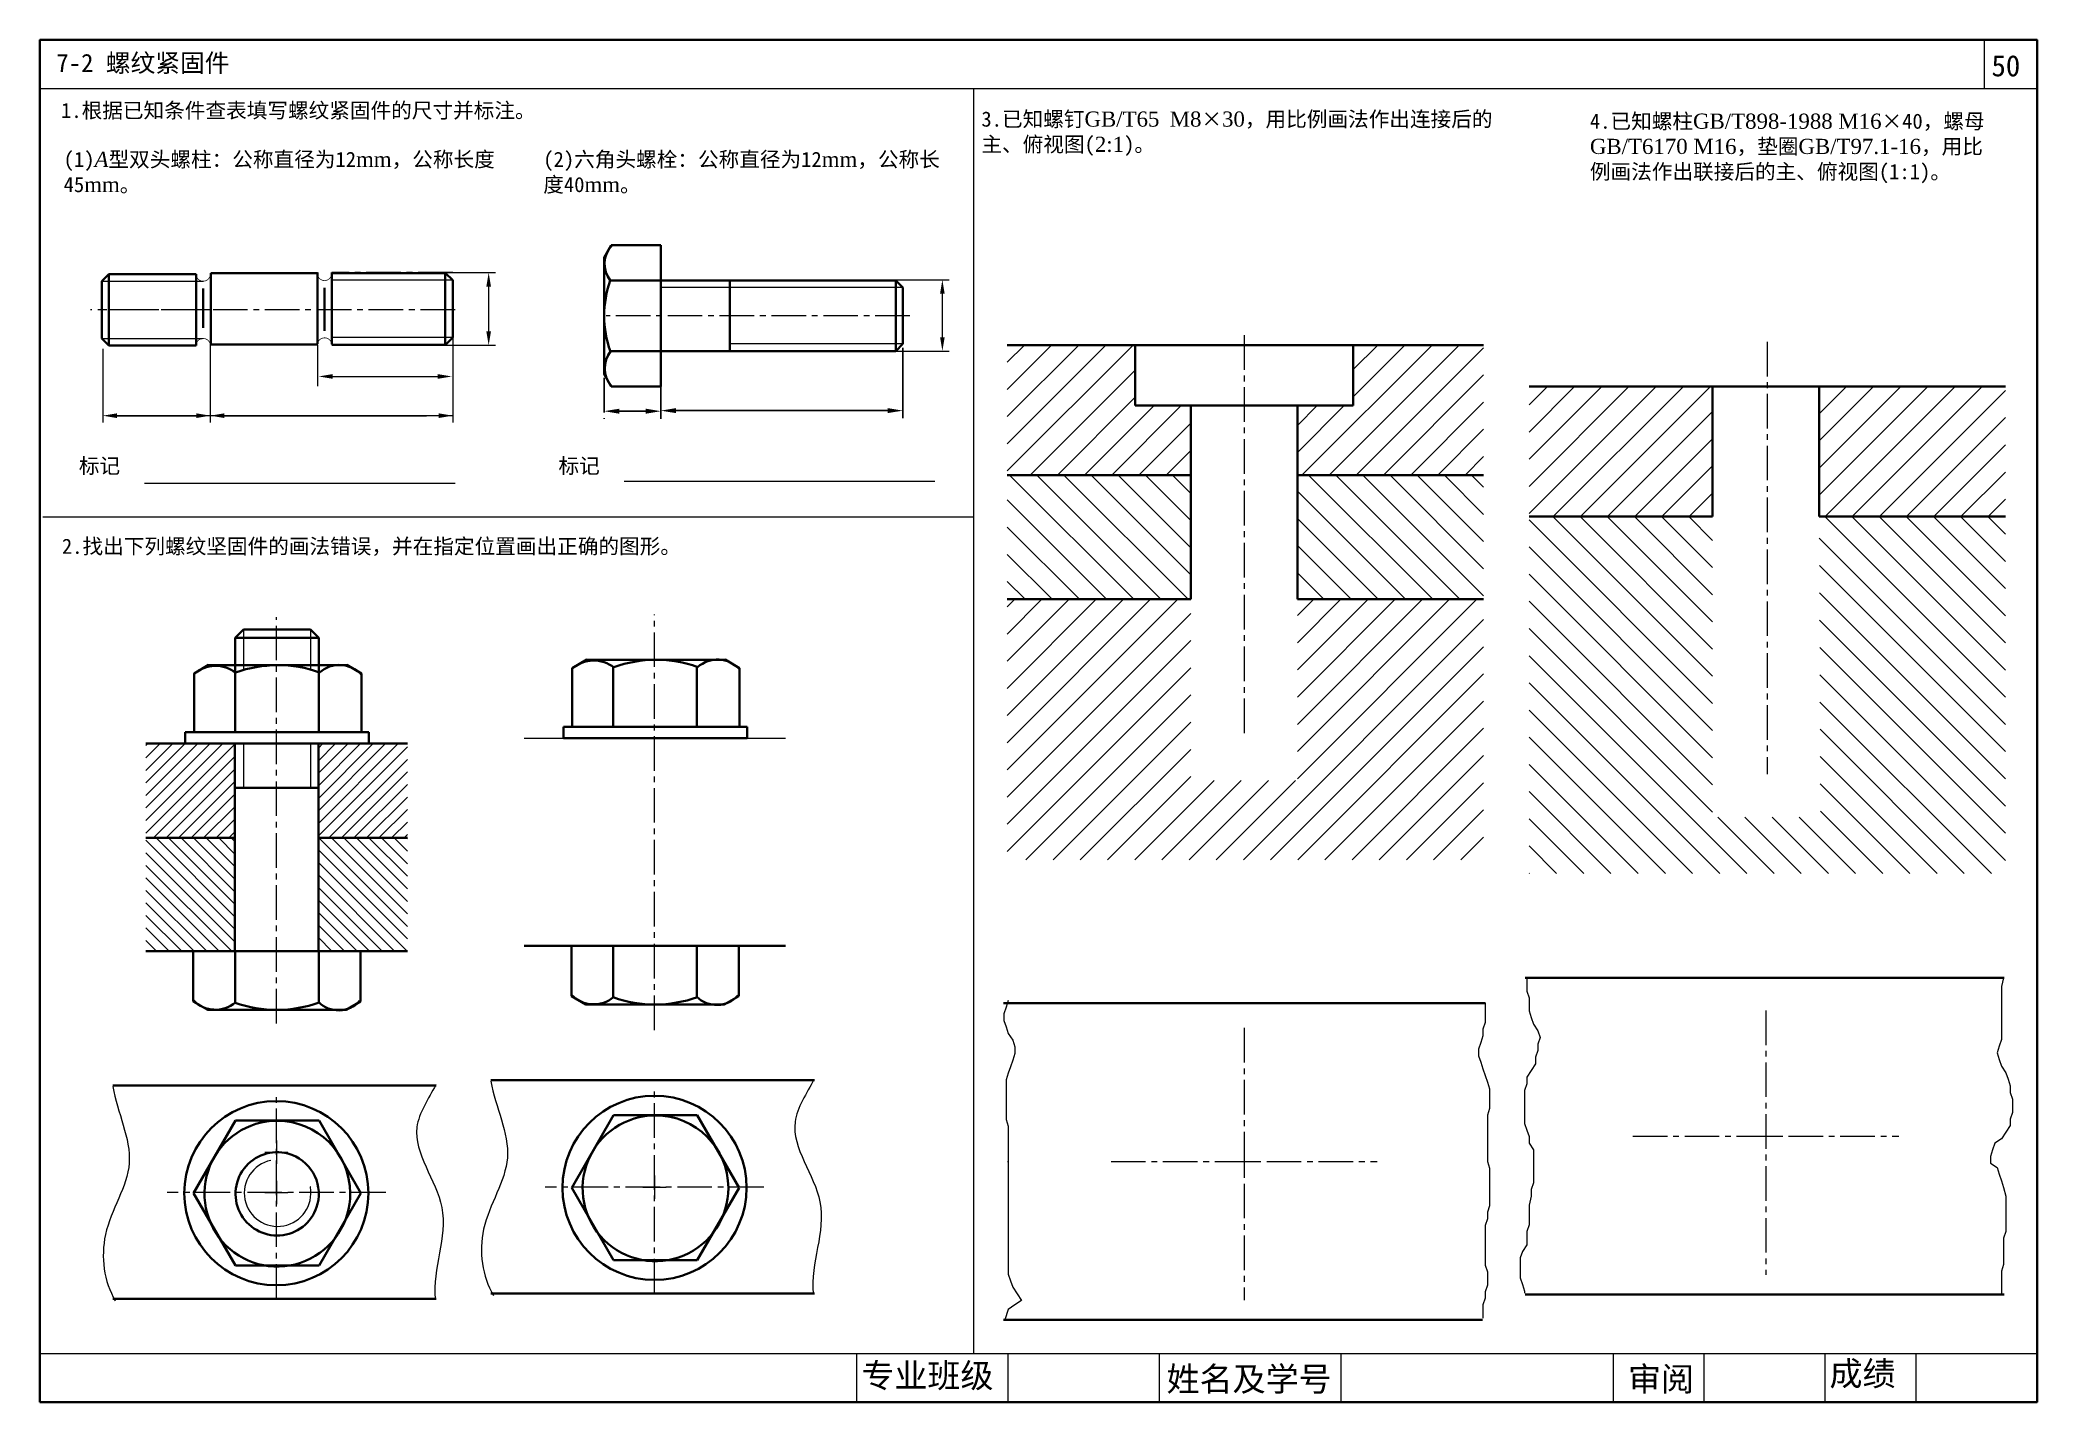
# Model space of a CAD drawing. Header units: millimetres. Extents: x 125 to 455, y 106 to 331.
import ezdxf

# ---------------------------------------------------------------- set-up
doc = ezdxf.new("R2010")
doc.units = ezdxf.units.MM
doc.header["$LTSCALE"] = 0.3
doc.linetypes.add('CENTER2', pattern=[28.575, 19.05, -3.175, 3.175, -3.175])
doc.layers.get('0').update_dxf_attribs({"lineweight": 40})
for name, color, linetype, lineweight in [('Layer2', 7, 'Continuous', 15), ('中心线', 7, 'CENTER2', 15), ('剖面线', 7, 'Continuous', 13), ('细实线', 7, 'Continuous', 13)]:
    doc.layers.add(name, color=color, linetype=linetype, lineweight=lineweight)
doc.dimstyles.new('ISO-25', dxfattribs={"dimtxt": 2.5, "dimasz": 2.5, "dimexe": 1.25, "dimexo": 0.625, "dimtad": 1, "dimtxsty": 'Standard', "dimcen": 2.5, "dimadec": 0, "dimazin": 0, "dimtfac": 1, "dimtmove": 0, "dimatfit": 3, "dimfxl": 0, "dimarcsym": 0})

# ---------------------------------------------------------------- blocks, each defined once
blk = doc.blocks.new('*D4')
at = {"layer": 'Defpoints', "color": 0}
for p in [(218.07, 275.46), (227.43, 271.41), (227.43, 269.34)]:
    blk.add_point(p, dxfattribs=at)
at = {"layer": '中心线', "color": 0, "lineweight": -2}
for p, q in [((218.07, 274.84), (218.07, 268.09)), ((227.43, 270.78), (227.43, 268.09)), ((220.57, 269.34), (224.93, 269.34))]:
    blk.add_line(p, q, dxfattribs=at)
at = {"layer": '中心线', "color": 0}
for points in [[(220.57, 269.75), (220.57, 268.92), (218.07, 269.34)], [(224.93, 269.75), (224.93, 268.92), (227.43, 269.34)]]:
    blk.add_solid(points, dxfattribs=at)
blk = doc.blocks.new('*D13')
at = {"layer": 'Defpoints', "color": 0}
for p in [(227.43, 279.27), (267.4, 280.44), (227.43, 269.43)]:
    blk.add_point(p, dxfattribs=at)
at = {"layer": '细实线', "color": 0, "lineweight": -2}
for p, q in [((227.43, 278.65), (227.43, 268.18)), ((267.4, 279.82), (267.4, 268.18)), ((264.9, 269.43), (229.93, 269.43))]:
    blk.add_line(p, q, dxfattribs=at)
at = {"layer": '细实线', "color": 0}
for points in [[(229.93, 269.85), (229.93, 269.02), (227.43, 269.43)], [(264.9, 269.85), (264.9, 269.02), (267.4, 269.43)]]:
    blk.add_solid(points, dxfattribs=at)

msp = doc.modelspace()

# ---------------------------------------------------------------- hatches: boundary and pattern name
at = {"layer": '剖面线'}
h = msp.add_hatch(dxfattribs=at)
h.set_pattern_fill('ANSI31', color=256, style=0)
h.set_pattern_definition([(45, (-0.6078, 1.134), (-2.245064, 2.245064), [])])
h.paths.add_polyline_path([(315.013, 270.264), (305.813, 270.264), (305.813, 280.264), (284.672, 280.264), (284.672, 258.777), (315.013, 258.777)])
h.paths.add_polyline_path([(363.386, 280.264), (341.813, 280.264), (341.813, 270.264), (332.613, 270.264), (332.613, 258.777), (363.386, 258.777)])
h.paths.add_polyline_path([(315.013, 238.264), (284.672, 238.264), (284.672, 195.211), (363.386, 195.211), (363.386, 238.264), (332.613, 238.264), (332.613, 208.332), (315.013, 208.332)])
h = msp.add_hatch(dxfattribs=at)
h.set_pattern_fill('ANSI31', color=256, style=0)
h.set_pattern_definition([(45, (-13.5316, 2.7075), (-2.245064, 2.245064), [])])
h.paths.add_polyline_path([(449.598, 251.941), (449.598, 273.428), (418.824, 273.428), (418.824, 251.941)])
h.paths.add_polyline_path([(370.884, 273.428), (370.884, 251.941), (401.224, 251.941), (401.224, 273.428)])
h = msp.add_hatch(dxfattribs=at)
h.set_pattern_fill('ANSI31', color=256, angle=90, style=0)
h.set_pattern_definition([(135, (-0.6078, 1.134), (-2.245064, -2.245064), [])])
h.paths.add_polyline_path([(315.013, 238.264), (315.013, 258.777), (284.672, 258.777), (284.672, 238.264)])
h.paths.add_polyline_path([(332.613, 258.777), (332.613, 238.264), (363.386, 238.264), (363.386, 258.777)])
h = msp.add_hatch(dxfattribs=at)
h.set_pattern_fill('ANSI31', color=256, angle=90, style=0)
h.set_pattern_definition([(135, (-13.5316, 2.7075), (-2.245064, -2.245064), [])])
h.paths.add_polyline_path([(401.224, 251.941), (370.884, 251.941), (370.884, 192.959), (449.598, 192.959), (449.598, 251.941), (418.824, 251.941), (419.032, 202.258), (401.224, 202.258)])
h = msp.add_hatch(dxfattribs=at)
h.set_pattern_fill('ANSI31', color=256, scale=0.4608, style=0)
h.set_pattern_definition([(45, (123.123, 161.8123), (-1.034526, 1.034526), [])])
h.paths.add_polyline_path([(157.041, 214.423), (151.341, 214.423), (151.341, 214.428), (142.349, 214.428), (142.349, 198.848), (157.041, 198.848)])
h.paths.add_polyline_path([(185.539, 214.428), (176.632, 214.428), (176.632, 214.423), (170.834, 214.423), (170.834, 198.848), (185.539, 198.848)])
h = msp.add_hatch(dxfattribs=at)
h.set_pattern_fill('ANSI31', color=256, scale=0.4608, angle=90, style=0)
h.set_pattern_definition([(135, (123.123, 161.8123), (-1.034526, -1.034526), [])])
h.paths.add_polyline_path([(157.041, 198.848), (142.349, 198.848), (142.349, 180.133), (157.041, 180.133)])
h.paths.add_polyline_path([(185.539, 198.848), (170.834, 198.848), (170.834, 180.133), (185.539, 180.133)])

# ---------------------------------------------------------------- linework, layer by layer
for p, q in [((219.239, 296.77), (218.072, 294.749)), ((218.072, 275.462), (218.072, 294.749)), ((219.239, 296.77), (227.404, 296.77)), ((227.404, 296.77), (227.404, 273.442)), ((136.232, 291.995), (135.049, 290.812)), ((135.049, 290.812), (135.049, 281.352)), ((150.622, 291.995), (136.232, 291.995)), ((136.232, 291.995), (136.232, 280.169)), ((150.622, 291.995), (150.622, 280.169)), ((153.047, 292.165), (170.681, 292.165)), ((153.051, 280.34), (153.047, 292.165)), ((170.681, 292.271), (170.681, 280.446)), ((173.047, 292.231), (173.047, 280.405)), ((191.864, 292.14), (173.047, 292.14)), ((191.786, 280.358), (191.786, 292.183)), ((193.047, 290.957), (191.864, 292.14)), ((193.047, 281.497), (193.047, 290.957)), ((227.404, 290.938), (219.059, 290.934)), ((266.237, 290.938), (227.404, 290.938)), ((238.827, 290.938), (238.827, 279.274)), ((267.404, 289.771), (266.237, 290.938)), ((266.237, 279.274), (266.237, 290.938)), ((151.804, 289.63), (151.804, 283.126)), ((171.864, 289.735), (171.864, 282.64)), ((267.404, 280.44), (267.404, 289.771)), ((135.049, 281.352), (136.232, 280.169)), ((191.864, 280.314), (193.047, 281.497)), ((136.232, 280.169), (150.622, 280.169)), ((170.744, 280.34), (153.051, 280.34)), ((173.046, 280.314), (191.864, 280.314)), ((227.404, 279.274), (219.073, 279.274)), ((227.404, 279.274), (266.237, 279.274)), ((266.237, 279.274), (267.404, 280.44)), ((219.239, 273.442), (218.072, 275.462)), ((227.404, 273.442), (219.239, 273.442)), ((158.463, 233.268), (157.081, 231.885)), ((157.081, 231.885), (157.081, 216.314)), ((170.905, 231.885), (157.081, 231.885)), ((169.522, 233.268), (158.463, 233.268)), ((170.905, 231.885), (169.522, 233.268)), ((170.905, 216.314), (170.905, 231.885)), ((212.797, 226.916), (215.191, 228.299)), ((215.191, 228.265), (238.051, 228.265)), ((240.445, 226.916), (238.051, 228.299)), ((150.309, 226.032), (152.703, 227.415)), ((150.309, 216.322), (150.309, 225.999)), ((152.703, 227.381), (175.563, 227.381)), ((177.957, 226.032), (175.563, 227.415)), ((177.957, 225.999), (177.957, 216.322)), ((212.797, 217.206), (212.797, 226.883)), ((219.569, 227.104), (219.569, 217.198)), ((233.393, 217.198), (233.393, 227.128)), ((240.445, 226.883), (240.445, 217.206)), ((179.18, 216.314), (148.831, 216.314)), ((148.831, 216.314), (148.831, 214.423)), ((177.957, 216.322), (150.309, 216.322)), ((179.18, 214.423), (179.18, 216.314)), ((241.668, 217.198), (211.319, 217.198)), ((211.319, 217.198), (211.319, 215.307)), ((211.319, 215.307), (241.668, 215.307)), ((240.445, 217.206), (212.797, 217.206)), ((241.668, 215.307), (241.668, 217.198)), ((142.349, 214.428), (157.041, 214.428)), ((148.831, 214.423), (179.18, 214.423)), ((157.041, 214.428), (157.041, 180.133)), ((185.539, 214.428), (170.834, 214.428)), ((170.834, 214.428), (170.834, 180.133)), ((157.041, 207.139), (170.834, 207.139)), ((157.041, 198.848), (142.349, 198.848)), ((170.834, 198.848), (185.539, 198.848)), ((157.041, 180.133), (142.349, 180.133)), ((150.169, 171.833), (150.169, 179.957)), ((157.041, 180.133), (170.834, 180.133)), ((157.081, 180.267), (157.081, 171.679)), ((170.834, 180.133), (185.539, 180.133)), ((170.905, 179.957), (170.905, 171.636)), ((177.817, 179.957), (177.817, 171.833)), ((219.53, 181.017), (204.837, 181.017)), ((212.657, 172.717), (212.657, 180.841)), ((219.53, 181.017), (233.322, 181.017)), ((219.569, 181.017), (219.569, 172.562)), ((233.322, 181.017), (248.027, 181.017)), ((233.393, 180.841), (233.393, 172.52)), ((240.305, 180.841), (240.305, 172.717)), ((150.169, 171.833), (152.563, 170.45)), ((177.817, 171.833), (175.422, 170.45)), ((212.657, 172.717), (215.051, 171.334)), ((240.305, 172.717), (237.911, 171.334)), ((175.422, 170.45), (152.563, 170.45)), ((237.911, 171.334), (215.051, 171.334)), ((199.354, 158.831), (252.808, 158.831)), ((136.866, 157.947), (190.32, 157.947)), ((157.143, 152.155), (150.231, 140.183)), ((170.967, 152.155), (157.143, 152.155)), ((177.879, 140.183), (170.967, 152.155)), ((219.631, 153.039), (212.719, 141.067)), ((233.455, 153.039), (219.631, 153.039)), ((240.367, 141.067), (233.455, 153.039)), ((150.231, 140.183), (157.143, 128.211)), ((170.967, 128.211), (177.879, 140.183)), ((212.719, 141.067), (219.631, 129.095)), ((233.455, 129.095), (240.367, 141.067)), ((219.631, 129.095), (233.455, 129.095)), ((157.143, 128.211), (170.967, 128.211)), ((136.866, 122.712), (190.32, 122.712)), ((199.354, 123.596), (252.808, 123.596))]:
    msp.add_line(p, q)
at = {"linetype": 'ByBlock'}
for p, q in [((284.672, 280.264), (363.386, 280.264)), ((305.813, 280.264), (305.813, 270.264)), ((341.813, 270.264), (341.813, 280.264)), ((370.884, 273.428), (449.598, 273.428)), ((401.224, 273.428), (401.224, 251.941)), ((418.824, 273.428), (418.824, 251.941)), ((305.813, 270.264), (341.813, 270.264)), ((315.013, 270.264), (315.013, 238.264)), ((323.813, 270.264), (332.613, 270.264)), ((332.613, 270.264), (332.613, 238.264)), ((314.805, 258.777), (284.672, 258.777)), ((332.82, 258.777), (363.386, 258.777)), ((401.224, 251.941), (370.884, 251.941)), ((418.824, 251.941), (449.598, 251.941)), ((315.013, 238.264), (284.672, 238.264)), ((332.613, 238.264), (363.386, 238.264)), ((370.242, 175.718), (449.414, 175.718)), ((284.03, 171.531), (363.631, 171.531)), ((370.242, 123.433), (449.414, 123.433)), ((284.03, 119.246), (363.202, 119.246))]:
    msp.add_line(p, q, dxfattribs=at)
msp.add_lwpolyline([(124.831, 105.663), (454.831, 105.663), (454.831, 330.663), (124.831, 330.663)], close=True)
at = {"const_width": 0.118}
for points in [[(150.622, 291.995, 1), (152.987, 291.995)], [(170.681, 292.1, 1), (173.047, 292.1)], [(150.622, 280.169, -1), (152.987, 280.169)], [(170.681, 280.275, -1), (173.047, 280.275)]]:
    msp.add_lwpolyline(points, format="xyb", dxfattribs=at)
for points, const_width in [([(204.837, 215.312), (219.53, 215.312), (219.53, 215.172)], 0.23), ([(248.027, 215.312), (233.322, 215.312), (233.322, 215.217)], 0.23), ([(158.224, 180.244), (158.224, 180.234)], 0.115), ([(169.736, 180.244), (169.736, 180.234)], 0.115)]:
    msp.add_lwpolyline(points, dxfattribs=dict(const_width=const_width))
for centre, radius, start, end in [((222.492, 293.669), 4.376, 134.83048, 219.26909), ((235.568, 285.106), 17.496, 160.54008, 199.67079), ((222.741, 276.445), 4.578, 141.6339, 221.47358), ((216.356, 222.732), 5.425, 51.6339, 131.47358), ((226.621, 207.529), 20.736, 70.54008, 109.67079), ((236.793, 223.332), 4.97, 42.41502, 131.6964), ((153.868, 221.848), 5.425, 51.6339, 131.47358), ((164.133, 206.645), 20.736, 70.54008, 109.67079), ((174.305, 222.448), 4.97, 42.41502, 131.6964), ((153.853, 175.535), 5.062, 223.78497, 310.28644), ((163.993, 191.186), 20.736, 250.54008, 289.67079), ((174.18, 175.015), 4.649, 224.9637, 318.23713), ((216.342, 176.419), 5.062, 223.78497, 310.28644), ((226.481, 192.07), 20.736, 250.54008, 289.67079), ((236.668, 175.899), 4.649, 224.9637, 318.23713), ((163.895, 140.166), 15.206, 90, 0), ((163.895, 140.166), 15.206, 0, 90), ((226.383, 141.05), 15.206, 90, 0), ((226.383, 141.05), 15.206, 0, 90), ((164.058, 140.085), 12.042, 90.01594, 0.34831), ((164.058, 140.085), 12.042, 0.34831, 90.01594), ((226.546, 140.969), 12.042, 90.01594, 0.34831), ((226.546, 140.969), 12.042, 0.34831, 90.01594), ((164.026, 140.052), 6.879, 75, 345.91588), ((164.026, 140.052), 6.879, 345.91588, 75)]:
    msp.add_arc(centre, radius, start, end)
at = {"layer": 'Layer2'}
for p, q in [((163.895, 148.854), (163.895, 145.006)), ((408.101, 149.575), (411.948, 149.575)), ((410.024, 151.499), (410.024, 147.652)), ((161.971, 146.93), (165.819, 146.93)), ((321.889, 145.388), (325.736, 145.388)), ((323.813, 147.312), (323.813, 143.465)), ((163.895, 142.184), (163.895, 138.336)), ((226.383, 143.068), (226.383, 139.22)), ((161.971, 140.26), (165.819, 140.26)), ((224.459, 141.144), (228.307, 141.144))]:
    msp.add_line(p, q, dxfattribs=at)
at = {"layer": '中心线'}
for p, q in [((193.047, 292.231), (173.047, 292.231)), ((193.432, 286.07), (133.16, 286.07)), ((153.051, 286.07), (135.049, 286.07)), ((268.57, 285.106), (218.415, 285.106)), ((323.813, 281.879), (323.813, 215.709)), ((410.241, 280.788), (410.241, 209.391)), ((163.895, 168.183), (163.895, 235.316)), ((226.383, 167.08), (226.383, 235.778)), ((410.024, 170.348), (410.024, 126.699)), ((323.813, 167.452), (323.813, 122.481)), ((163.895, 122.712), (163.895, 156.777)), ((226.383, 123.596), (226.383, 157.557)), ((388.033, 149.575), (432.015, 149.575)), ((284.698, 145.388), (284.84, 145.388)), ((301.821, 145.388), (345.804, 145.388)), ((181.964, 140.26), (145.826, 140.26)), ((244.452, 141.144), (208.314, 141.144))]:
    msp.add_line(p, q, dxfattribs=at)
at = {"layer": '细实线'}
for p, q in [((446.116, 330.626), (446.116, 322.777)), ((124.831, 322.663), (454.831, 322.663)), ((279.11, 322.663), (279.11, 224.436)), ((135.049, 290.812), (151.804, 290.812)), ((193.031, 290.973), (173.047, 290.973)), ((188.281, 292.231), (200.13, 292.231)), ((265.812, 291.023), (275.071, 291.023)), ((198.975, 289.921), (198.975, 282.54)), ((267.404, 289.771), (227.404, 289.771)), ((267.388, 289.787), (238.827, 289.787)), ((273.946, 281.526), (273.946, 288.773)), ((135.065, 281.336), (151.613, 281.336)), ((152.966, 282.053), (152.966, 267.445)), ((193.047, 281.497), (173.047, 281.497)), ((193.047, 282.053), (193.047, 267.445)), ((135.228, 279.653), (135.228, 267.445)), ((135.228, 279.653), (135.228, 267.445)), ((170.681, 280.275), (170.681, 273.494)), ((188.281, 280.23), (200.13, 280.23)), ((227.428, 280.006), (227.428, 270.281)), ((267.404, 280.44), (238.827, 280.451)), ((265.812, 279.276), (275.071, 279.276)), ((173.204, 275.076), (190.573, 275.076)), ((193.047, 268.599), (137.538, 268.599)), ((137.538, 268.599), (150.657, 268.599)), ((155.276, 268.599), (188.72, 268.599)), ((142.094, 257.434), (193.436, 257.434)), ((221.35, 257.77), (272.692, 257.77)), ((125.294, 251.9), (279.11, 251.9)), ((158.445, 233.249), (158.445, 226.586)), ((169.522, 233.268), (169.52, 226.669)), ((279.11, 224.436), (279.11, 113.663)), ((158.445, 214.423), (158.445, 207.139)), ((169.515, 214.423), (169.512, 207.139)), ((370.519, 175.738), (370.519, 173.551)), ((449.31, 175.738), (448.945, 174.28)), ((284.84, 171.99), (284.475, 170.897)), ((363.631, 171.625), (363.631, 168.346)), ((370.519, 173.551), (370.884, 172.458)), ((370.884, 172.458), (370.884, 170.272)), ((448.945, 174.28), (448.945, 165.534)), ((284.475, 170.897), (284.11, 169.803)), ((284.11, 169.803), (284.11, 168.71)), ((284.11, 168.71), (284.475, 167.617)), ((363.631, 168.346), (363.266, 167.253)), ((370.884, 170.272), (371.248, 169.178)), ((371.248, 169.178), (371.613, 168.085)), ((284.475, 167.617), (284.84, 166.524)), ((284.84, 166.524), (285.569, 165.431)), ((285.569, 165.431), (285.934, 164.337)), ((362.901, 165.066), (362.537, 163.973)), ((363.266, 166.159), (362.901, 165.066)), ((363.266, 167.253), (363.266, 166.159)), ((371.613, 168.085), (372.343, 166.992)), ((372.343, 166.992), (372.707, 165.899)), ((372.707, 165.899), (372.343, 164.806)), ((448.945, 165.534), (448.58, 164.441)), ((285.569, 162.151), (285.204, 161.058)), ((285.934, 163.244), (285.569, 162.151)), ((285.934, 164.337), (285.934, 163.244)), ((362.537, 163.973), (362.537, 162.88)), ((362.537, 162.88), (362.901, 161.787)), ((362.901, 161.787), (363.266, 160.693)), ((372.343, 163.712), (371.978, 162.619)), ((371.978, 162.619), (371.978, 161.526)), ((372.343, 164.806), (372.343, 163.712)), ((448.58, 164.441), (448.216, 163.348)), ((448.216, 163.348), (448.58, 162.255)), ((448.58, 162.255), (448.945, 161.162)), ((284.84, 159.964), (284.475, 158.871)), ((284.475, 158.871), (284.475, 152.312)), ((285.204, 161.058), (284.84, 159.964)), ((363.266, 160.693), (363.631, 159.6)), ((363.631, 159.6), (363.996, 158.507)), ((363.996, 158.507), (364.36, 157.414)), ((371.248, 160.433), (370.519, 159.34)), ((370.519, 159.34), (370.519, 158.246)), ((371.978, 161.526), (371.248, 160.433)), ((448.945, 161.162), (449.675, 160.068)), ((449.675, 160.068), (450.04, 158.975)), ((450.04, 158.975), (450.404, 157.882)), ((364.36, 157.414), (364.36, 154.134)), ((370.519, 158.246), (370.154, 157.153)), ((370.154, 157.153), (370.154, 151.687)), ((450.404, 157.882), (450.404, 156.789)), ((450.404, 156.789), (450.769, 155.696)), ((450.769, 155.696), (450.769, 153.509)), ((284.475, 152.312), (284.84, 151.219)), ((364.36, 154.134), (363.996, 153.041)), ((363.996, 153.041), (363.996, 145.388)), ((450.769, 153.509), (450.404, 152.416)), ((450.404, 152.416), (450.404, 151.323)), ((284.84, 151.219), (284.84, 126.804)), ((370.154, 151.687), (370.519, 150.594)), ((370.519, 150.594), (370.884, 149.501)), ((370.884, 149.501), (370.884, 148.407)), ((448.945, 149.136), (447.851, 148.407)), ((450.404, 151.323), (448.945, 149.136)), ((363.996, 145.388), (364.36, 144.295)), ((370.884, 148.407), (371.613, 147.314)), ((371.613, 147.314), (371.613, 141.848)), ((447.486, 147.314), (447.121, 146.221)), ((447.121, 146.221), (447.121, 145.128)), ((447.851, 148.407), (447.486, 147.314)), ((364.36, 144.295), (364.36, 138.1)), ((447.121, 145.128), (448.216, 144.399)), ((448.216, 144.399), (448.58, 143.306)), ((448.58, 143.306), (448.945, 142.213)), ((448.945, 142.213), (449.31, 141.119)), ((371.248, 139.662), (370.884, 138.204)), ((371.613, 141.848), (371.248, 140.755)), ((371.248, 140.755), (371.248, 139.662)), ((449.31, 141.119), (449.675, 139.662)), ((449.675, 139.662), (449.675, 133.831)), ((363.996, 135.914), (363.631, 134.821)), ((364.36, 138.1), (363.996, 137.007)), ((363.996, 137.007), (363.996, 135.914)), ((370.884, 138.204), (370.884, 134.925)), ((363.631, 134.821), (363.631, 128.262)), ((370.884, 134.925), (370.519, 133.831)), ((370.519, 133.831), (370.519, 131.645)), ((449.675, 133.831), (449.31, 132.738)), ((449.31, 132.738), (449.31, 128.365)), ((369.789, 130.552), (369.424, 129.459)), ((369.424, 129.459), (369.424, 126.179)), ((370.519, 131.645), (369.789, 130.552)), ((284.84, 126.804), (285.204, 125.711)), ((285.204, 125.711), (285.569, 124.618)), ((363.631, 128.262), (363.996, 127.168)), ((363.996, 127.168), (363.996, 124.982)), ((369.424, 126.179), (369.789, 125.086)), ((449.31, 128.365), (448.945, 127.272)), ((448.945, 127.272), (448.945, 123.628)), ((285.569, 124.618), (287.028, 122.431)), ((287.028, 122.431), (285.934, 121.702)), ((363.631, 122.796), (363.266, 121.702)), ((363.996, 124.982), (363.631, 123.889)), ((363.631, 123.889), (363.631, 122.796)), ((369.789, 125.086), (370.154, 123.993)), ((370.154, 123.993), (370.154, 123.628)), ((284.84, 120.974), (284.263, 119.246)), ((285.934, 121.702), (284.84, 120.974)), ((363.266, 121.702), (363.266, 119.516)), ((124.831, 113.663), (454.831, 113.663)), ((259.831, 105.663), (259.831, 113.663)), ((284.831, 105.663), (284.831, 113.663)), ((309.831, 105.663), (309.831, 113.663)), ((339.831, 105.663), (339.831, 113.663)), ((384.831, 105.663), (384.831, 113.663)), ((399.831, 105.663), (399.831, 113.663)), ((419.831, 105.663), (419.831, 113.663)), ((434.831, 105.663), (434.831, 113.663))]:
    msp.add_line(p, q, dxfattribs=at)
msp.add_lwpolyline([(162.987, 145.573, 2.3654715), (169.52, 141.139, 0.0046504), (169.501, 141.239, 0.0046504)], format="xyb", dxfattribs=at)
for points, start_tangent, end_tangent in [([(199.354, 158.649), (202.062, 146.023), (198.15, 134.199), (199.755, 123.277)], (0.1679364, -0.9857978), (0.504187, -0.8635945)), ([(252.708, 158.95), (249.599, 151.935), (253.711, 138.708), (252.608, 123.577)], (-0.4475142, -0.8942768), (0.0948881, -0.9954879)), ([(136.866, 157.765), (139.573, 145.139), (135.662, 133.315), (137.267, 122.393)], (0.1679364, -0.9857978), (0.504187, -0.8635945)), ([(190.22, 158.066), (187.111, 151.051), (191.223, 137.824), (190.12, 122.693)], (-0.4475142, -0.8942768), (0.0948881, -0.9954879))]:
    msp.add_spline(points, degree=3, dxfattribs=dict(at, start_tangent=start_tangent, end_tangent=end_tangent))
for points in [[(198.59, 289.921), (199.36, 289.921), (198.975, 292.231)], [(273.571, 288.773), (274.321, 288.773), (273.946, 291.023)], [(198.59, 282.54), (199.36, 282.54), (198.975, 280.23)], [(273.571, 281.526), (274.321, 281.526), (273.946, 279.276)], [(173.204, 275.461), (173.204, 274.691), (170.894, 275.076)], [(190.573, 275.461), (190.573, 274.691), (192.882, 275.076)], [(137.538, 268.984), (137.538, 268.214), (135.228, 268.599)], [(137.538, 268.984), (137.538, 268.214), (135.228, 268.599)], [(150.657, 268.984), (150.657, 268.214), (152.966, 268.599)], [(155.276, 268.984), (155.276, 268.214), (152.966, 268.599)], [(190.737, 268.984), (190.737, 268.214), (193.047, 268.599)], [(190.737, 268.984), (190.737, 268.214), (193.047, 268.599)]]:
    msp.add_solid(points, dxfattribs=at)

# ---------------------------------------------------------------- texts
at = {"attachment_point": 1}
for s, insert, char_height, width in [('{\\fSimHei|b0|i0|c134|p2;7-2 螺纹紧固件}', (127.546, 328.367), 3, 104.0951), ('{\\fSimSun|b0|i0|c134|p2;1.根据已知条件查表填写螺纹紧固件的尺寸并标注。}', (128.317, 320.278), 2.5, 131.0973), ('{\\f宋体|b0|i0|c134|p2;3.已知螺钉\\fTimes New Roman|b0|i0|c0|p18;GB/T65\\f宋体|b0|i0|c134|p2; \\fTimes New Roman|b0|i0|c0|p18;M8\\f宋体|b0|i0|c134|p2;×\\fTimes New Roman|b0|i0|c0|p18;30\\f宋体|b0|i0|c134|p2;，用比例画法作出连接后的\\P主、俯视图(\\fTimes New Roman|b0|i0|c0|p18;2:1\\f宋体|b0|i0|c134|p2;)。}', (280.391, 318.844), 2.5, 91.5912), ('{\\fSimSun|b0|i0|c134|p2;4.已知螺柱\\fTimes New Roman|b0|i0|c0|p18;GB/T898-1988 M16\\fSimSun|b0|i0|c134|p2;×40，螺母\\P\\fTimes New Roman|b0|i0|c0|p18;GB/T6170 M16\\fSimSun|b0|i0|c134|p2;，垫圈\\fTimes New Roman|b0|i0|c0|p18;GB/T97.1-16\\fSimSun|b0|i0|c134|p2;，用比\\P例画法作出联接后的主、俯视图(1:1)。}', (380.944, 318.497), 2.5, 70.9042), ('{\\fFangSong_GB2312|b0|i0|c134|p49;(1)\\fTimes New Roman|b0|i1|c0|p18;A\\fFangSong_GB2312|b0|i0|c134|p49;型双头螺柱：公称直径为12\\fTimes New Roman|b0|i0|c0|p18;mm\\fFangSong_GB2312|b0|i0|c134|p49;，公称长度45\\fTimes New Roman|b0|i0|c0|p18;mm\\fSimSun|b0|i0|c134|p2;。}', (128.743, 312.189), 2.5, 71.7091), ('{\\f仿宋_GB2312|b0|i0|c134|p49;(2)六角头螺栓：公称直径为12\\fTimes New Roman|b0|i0|c0|p18;mm\\f仿宋_GB2312|b0|i0|c134|p49;，公称长度40\\fTimes New Roman|b0|i0|c0|p18;mm\\fTimes New Roman|b0|i0|c134|p18;。}', (207.999, 312.189), 2.5, 67.6498), ('{\\f仿宋_GB2312|b0|i0|c134|p49;标记}', (131.257, 261.565), 2.5, 71.1214), ('{\\f仿宋_GB2312|b0|i0|c134|p49;标记}', (210.513, 261.565), 2.5, 71.1214), ('{\\f宋体|b0|i0|c134|p2;2.找出下列螺纹坚固件的画法错误，并在指定位置画出正确的图形。}', (128.458, 248.279), 2.5, 189.5611)]:
    msp.add_mtext(s, dxfattribs=dict(at, insert=insert, char_height=char_height, width=width))
at = {"layer": '细实线', "attachment_point": 1}
for s, insert, char_height, width in [('{\\fSimSun|b0|i0|c134|p2;50}', (447.296, 328.152), 3.5, 8.6336), ('{\\f仿宋_GB2312|b0|i0|c134|p49;专业班级}', (260.566, 112.042), 4, 23.3701), ('{\\f仿宋_GB2312|b0|i0|c134|p49;成绩}', (420.529, 112.369), 4, 13.2641), ('{\\f仿宋_GB2312|b0|i0|c134|p49;姓名及学号}', (310.995, 111.464), 4, 29.8443), ('{\\f仿宋_GB2312|b0|i0|c134|p49;审阅}', (387.239, 111.466), 4, 13.7378)]:
    msp.add_mtext(s, dxfattribs=dict(at, insert=insert, char_height=char_height, width=width))

# ---------------------------------------------------------------- dimensions: what is measured, and where the dimension line sits
at = {"layer": '中心线'}
dim = msp.add_linear_dim(base=(227.428, 269.336), p1=(218.072, 275.462), p2=(227.428, 271.406), text=' ', dimstyle='ISO-25', dxfattribs=at)
dim.commit()
dim.dimension.update_dxf_attribs({"geometry": '*D4', "text_midpoint": (222.75, 269.336)})
at = {"layer": '细实线'}
dim = msp.add_linear_dim(base=(227.428, 269.434), p1=(267.404, 280.44), p2=(227.428, 279.274), text=' ', dimstyle='ISO-25', dxfattribs=at)
dim.commit()
dim.dimension.update_dxf_attribs({"geometry": '*D13', "text_midpoint": (247.416, 269.434)})

doc.saveas('drawing.dxf')
